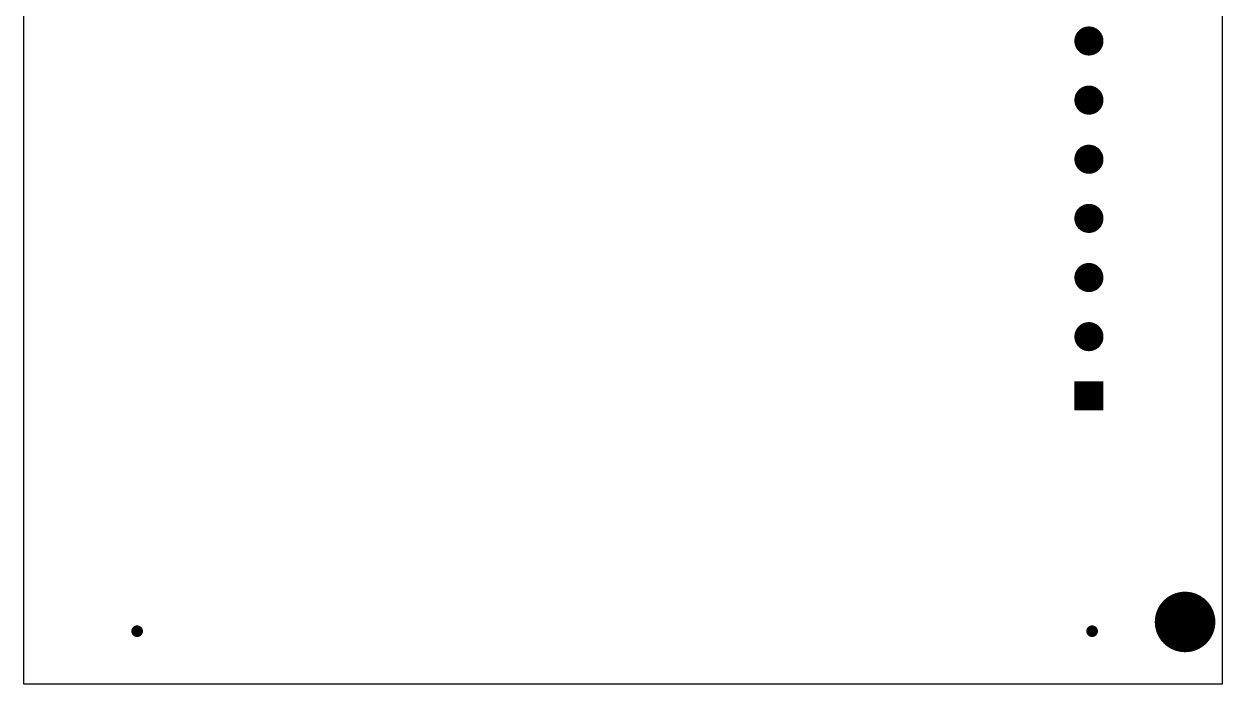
# Model space of a CAD drawing. Extents: x -6 to 97, y -11 to 222.
# Drawn here: x -5.7 to 97.2, y -10.5 to 46.2 of the extents above; entities that cross this region are included whole.
import ezdxf

# ---------------------------------------------------------------- set-up
doc = ezdxf.new("R2010")
doc.units = 0
doc.layers.add('BOARD', color=173, linetype='CONTINUOUS')
doc.layers.add('BOT', color=52, linetype='CONTINUOUS')

msp = doc.modelspace()

# ---------------------------------------------------------------- linework, layer by layer
at = {"layer": 'BOARD'}
msp.add_lwpolyline([(-5.715, -10.541), (-5.715, 222.377), (97.155, 222.377), (97.155, -10.541)], close=True, dxfattribs=at)
at = {"layer": 'BOT', "const_width": 0.2}
for points in [[(85.725, 43.554, 1), (85.725, 45.854, 1)], [(85.725, 38.474, 1), (85.725, 40.774, 1)], [(85.725, 33.394, 1), (85.725, 35.694, 1)], [(85.725, 28.314, 1), (85.725, 30.614, 1)], [(85.725, 23.234, 1), (85.725, 25.534, 1)], [(85.725, 18.154, 1), (85.725, 20.454, 1)], [(93.98, -7.707, 1), (93.98, -2.707, 1)], [(4, -6.4, 1), (4, -5.6, 1)], [(86, -6.4, 1), (86, -5.6, 1)]]:
    msp.add_lwpolyline(points, format="xyb", close=True, dxfattribs=at)
for points in [[(84.688, 45.2), (86.762, 45.2)], [(84.81, 45.4), (86.64, 45.4)], [(85.005, 45.6), (86.445, 45.6)], [(85.377, 45.8), (86.073, 45.8)], [(84.58, 44.8), (86.87, 44.8)], [(84.58, 44.6), (86.87, 44.6)], [(84.614, 45), (86.836, 45)], [(84.616, 44.4), (86.834, 44.4)], [(84.692, 44.2), (86.758, 44.2)], [(84.816, 44), (86.634, 44)], [(85.015, 43.8), (86.435, 43.8)], [(85.403, 43.6), (86.047, 43.6)], [(84.73, 40.2), (86.72, 40.2)], [(84.877, 40.4), (86.573, 40.4)], [(85.117, 40.6), (86.333, 40.6)], [(84.576, 39.6), (86.874, 39.6)], [(84.589, 39.8), (86.861, 39.8)], [(84.598, 39.4), (86.852, 39.4)], [(84.639, 40), (86.811, 40)], [(84.657, 39.2), (86.793, 39.2)], [(84.76, 39), (86.69, 39)], [(84.923, 38.8), (86.527, 38.8)], [(85.202, 38.6), (86.248, 38.6)], [(84.67, 35), (86.78, 35)], [(84.781, 35.2), (86.669, 35.2)], [(84.958, 35.4), (86.492, 35.4)], [(85.27, 35.6), (86.18, 35.6)], [(84.577, 34.6), (86.873, 34.6)], [(84.585, 34.4), (86.865, 34.4)], [(84.604, 34.8), (86.846, 34.8)], [(84.628, 34.2), (86.822, 34.2)], [(84.712, 34), (86.738, 34)], [(84.849, 33.8), (86.601, 33.8)], [(85.069, 33.6), (86.381, 33.6)], [(85.608, 33.4), (85.842, 33.4)], [(84.626, 29.8), (86.824, 29.8)], [(84.708, 30), (86.742, 30)], [(84.842, 30.2), (86.608, 30.2)], [(85.057, 30.4), (86.393, 30.4)], [(85.547, 30.6), (85.903, 30.6)], [(84.577, 29.4), (86.873, 29.4)], [(84.584, 29.6), (86.866, 29.6)], [(84.606, 29.2), (86.844, 29.2)], [(84.673, 29), (86.777, 29)], [(84.787, 28.8), (86.663, 28.8)], [(84.967, 28.6), (86.483, 28.6)], [(85.289, 28.4), (86.161, 28.4)], [(84.596, 24.6), (86.854, 24.6)], [(84.653, 24.8), (86.797, 24.8)], [(84.754, 25), (86.696, 25)], [(84.915, 25.2), (86.535, 25.2)], [(85.187, 25.4), (86.263, 25.4)], [(84.576, 24.4), (86.874, 24.4)], [(84.59, 24.2), (86.86, 24.2)], [(84.642, 24), (86.808, 24)], [(84.735, 23.8), (86.715, 23.8)], [(84.884, 23.6), (86.566, 23.6)], [(85.13, 23.4), (86.32, 23.4)], [(84.614, 19.6), (86.836, 19.6)], [(84.688, 19.8), (86.762, 19.8)], [(84.81, 20), (86.64, 20)], [(85.005, 20.2), (86.445, 20.2)], [(85.377, 20.4), (86.073, 20.4)], [(84.58, 19.4), (86.87, 19.4)], [(84.58, 19.2), (86.87, 19.2)], [(84.616, 19), (86.834, 19)], [(84.692, 18.8), (86.758, 18.8)], [(84.816, 18.6), (86.634, 18.6)], [(85.015, 18.4), (86.435, 18.4)], [(85.403, 18.2), (86.047, 18.2)], [(84.575, 15.2), (86.875, 15.2)], [(84.575, 15), (86.875, 15)], [(84.575, 14.8), (86.875, 14.8)], [(84.575, 14.6), (86.875, 14.6)], [(84.575, 14.4), (86.875, 14.4)], [(84.575, 14.2), (86.875, 14.2)], [(84.575, 14), (86.875, 14)], [(84.575, 13.8), (86.875, 13.8)], [(84.575, 13.6), (86.875, 13.6)], [(84.575, 13.4), (86.875, 13.4)], [(84.575, 13.2), (86.875, 13.2)], [(92.806, -3), (95.154, -3)], [(93.305, -2.8), (94.655, -2.8)], [(91.692, -4.2), (96.268, -4.2)], [(91.791, -4), (96.169, -4)], [(91.914, -3.8), (96.046, -3.8)], [(92.065, -3.6), (95.895, -3.6)], [(92.253, -3.4), (95.707, -3.4)], [(92.49, -3.2), (95.47, -3.2)], [(91.481, -5.2), (96.479, -5.2)], [(91.489, -5), (96.471, -5)], [(91.514, -4.8), (96.446, -4.8)], [(91.555, -4.6), (96.405, -4.6)], [(91.614, -4.4), (96.346, -4.4)], [(3.6, -6), (4.4, -6)], [(3.654, -5.8), (4.346, -5.8)], [(3.654, -6.2), (4.346, -6.2)], [(85.6, -6), (86.4, -6)], [(85.654, -5.8), (86.346, -5.8)], [(85.654, -6.2), (86.346, -6.2)], [(91.488, -5.4), (96.472, -5.4)], [(91.512, -5.6), (96.448, -5.6)], [(91.552, -5.8), (96.408, -5.8)], [(91.61, -6), (96.35, -6)], [(91.686, -6.2), (96.274, -6.2)], [(91.784, -6.4), (96.176, -6.4)], [(91.905, -6.6), (96.055, -6.6)], [(92.054, -6.8), (95.906, -6.8)], [(92.238, -7), (95.722, -7)], [(92.471, -7.2), (95.489, -7.2)], [(92.78, -7.4), (95.18, -7.4)], [(93.257, -7.6), (94.703, -7.6)]]:
    msp.add_lwpolyline(points, dxfattribs=at)
msp.add_lwpolyline([(84.575, 13.074), (84.575, 15.374), (86.875, 15.374), (86.875, 13.074)], close=True, dxfattribs=at)

doc.saveas('drawing.dxf')
